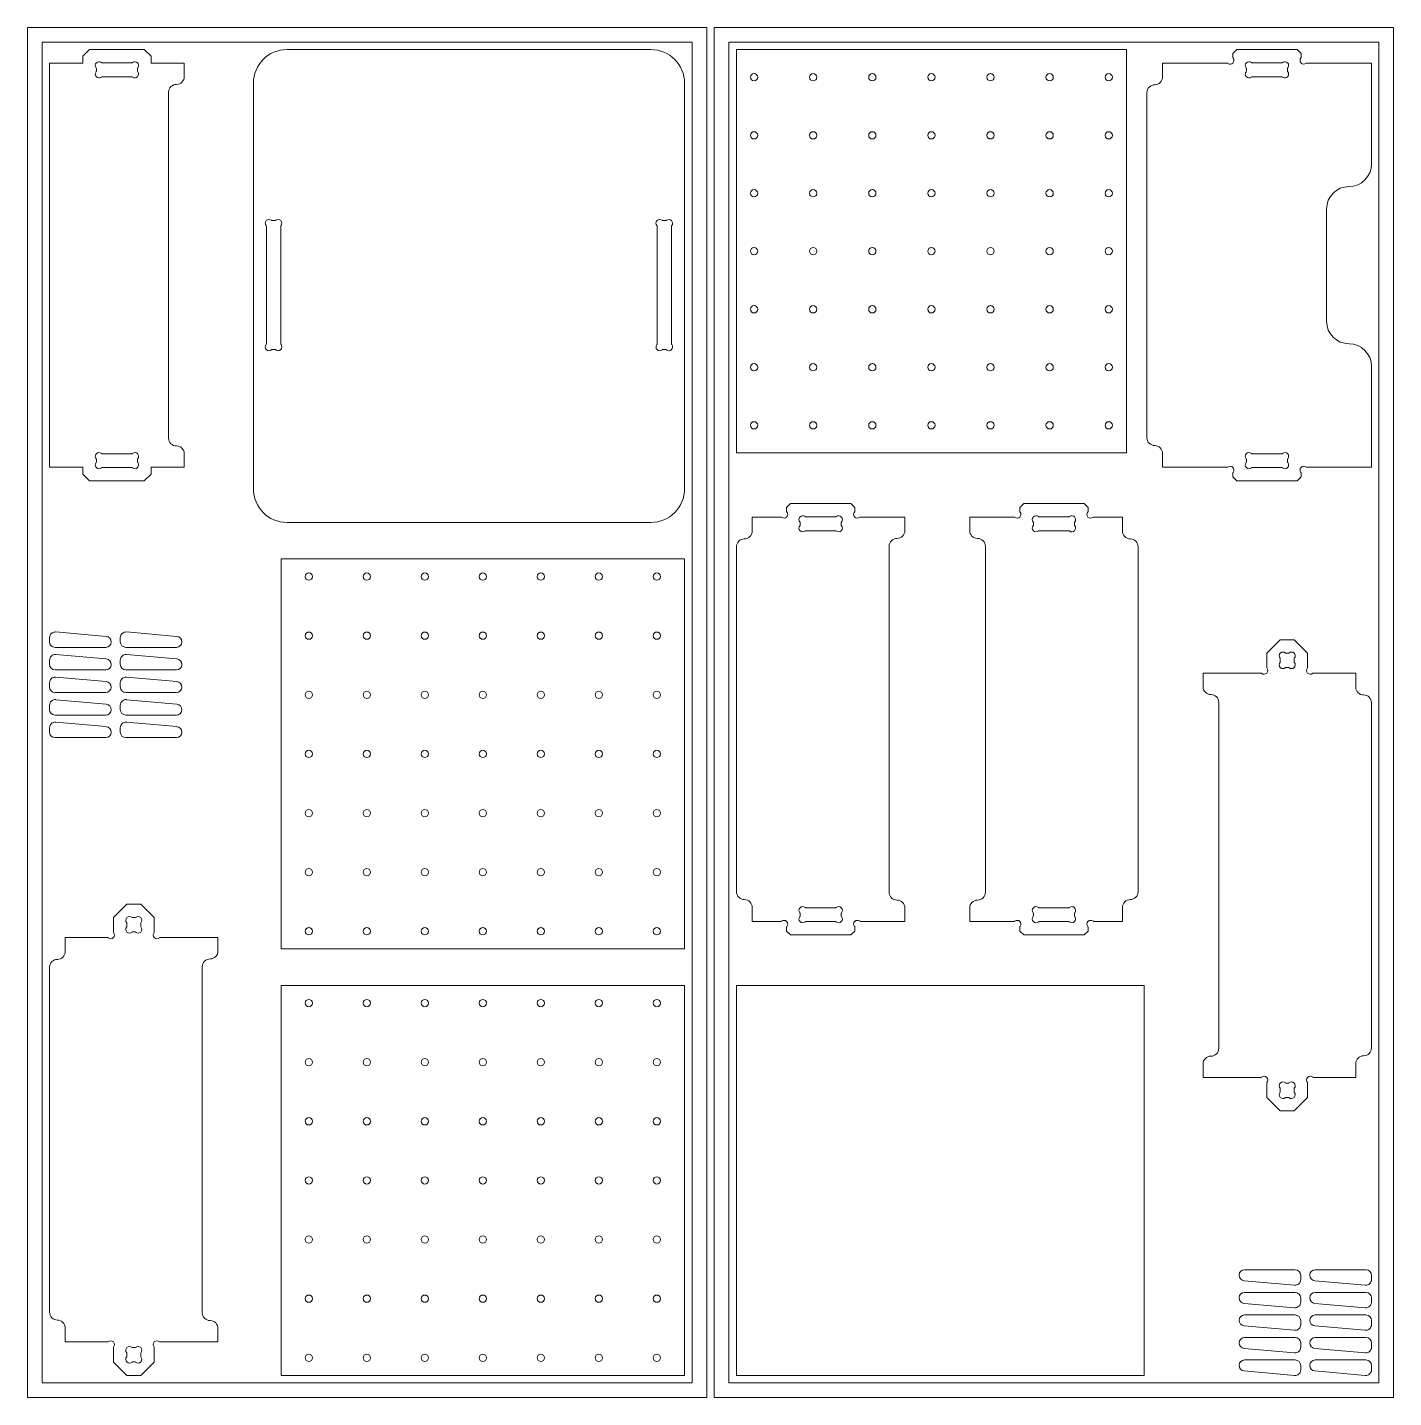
# Model space of a CAD drawing. Header units: millimetres. Extents: x 0 to 2440, y 0 to 1220.
# Drawn here: x 1223 to 2440, y 0 to 1220 of the extents above; entities that cross this region are included whole.
import ezdxf

# ---------------------------------------------------------------- set-up
doc = ezdxf.new("R2010")
doc.units = ezdxf.units.MM

msp = doc.modelspace()

# ---------------------------------------------------------------- linework, layer by layer
at = {"color": 7, "linetype": 'Continuous', "lineweight": 15}
for p, q in [((1828.3, 1220), (1223.4, 1220)), ((1223.4, 1220), (1223.4, 0)), ((1828.3, 0), (1828.3, 1220)), ((2440, 1220), (1835.1, 1220)), ((1835.1, 1220), (1835.1, 0)), ((2440, 0), (2440, 1220)), ((1815.3, 1207), (1236.4, 1207)), ((1236.4, 1207), (1236.4, 13)), ((1272.8, 1194.3), (1278.8, 1200.3)), ((1278.8, 1200.3), (1327.5, 1200.3)), ((1327.5, 1200.3), (1333.5, 1194.3)), ((1778.6, 1200.3), (1454.6, 1200.3)), ((1815.3, 13), (1815.3, 1207)), ((2427, 1207), (1848.1, 1207)), ((1848.1, 1207), (1848.1, 13)), ((1854.8, 1200.3), (1854.8, 841.1)), ((1854.8, 1200.3), (2202, 1200.3)), ((2202, 1200.3), (2202, 841.1)), ((2296.9, 1196.8), (2300.4, 1200.3)), ((2296.9, 1193.4), (2296.9, 1196.8)), ((2300.4, 1200.3), (2354.2, 1200.3)), ((2354.2, 1200.3), (2357.6, 1196.8)), ((2357.6, 1196.8), (2357.6, 1193.4)), ((2427, 13), (2427, 1207)), ((1243.1, 1188.3), (1272.8, 1188.3)), ((1243.1, 1188.3), (1243.1, 828.3)), ((1272.8, 1188.3), (1272.8, 1194.3)), ((1290, 1188.4), (1316.3, 1188.4)), ((1333.5, 1194.3), (1333.5, 1188.3)), ((1333.5, 1188.3), (1363.1, 1188.3)), ((1363.1, 1188.3), (1363.1, 1176.3)), ((2234.3, 1188.3), (2291.8, 1188.3)), ((2234.3, 1175.9), (2234.3, 1188.3)), ((2314, 1188.4), (2340.5, 1188.4)), ((2362.7, 1188.3), (2420.3, 1188.3)), ((2420.3, 1188.3), (2420.3, 1098.3)), ((1284.8, 1181.3), (1284.8, 1183.2)), ((1316.3, 1176.1), (1290, 1176.1)), ((1321.5, 1183.2), (1321.5, 1181.3)), ((2308.9, 1181.2), (2308.9, 1183.3)), ((2340.5, 1176.1), (2314, 1176.1)), ((2345.6, 1183.3), (2345.6, 1181.2)), ((1349.1, 854.3), (1349.1, 1162.3)), ((1424.6, 1170.3), (1424.6, 809.2)), ((1808.6, 809.2), (1808.6, 1170.3)), ((2220.3, 1161.9), (2220.3, 854.7)), ((2380.3, 958.3), (2380.3, 1058.3)), ((1436.2, 1042.8), (1436.2, 938.4)), ((1443.8, 1048), (1441.4, 1048)), ((1449, 938.4), (1449, 1042.8)), ((1784.2, 1042.8), (1784.2, 938.4)), ((1791.8, 1048), (1789.4, 1048)), ((1797, 938.4), (1797, 1042.8)), ((1441.4, 933.2), (1443.8, 933.2)), ((1789.4, 933.2), (1791.8, 933.2)), ((2420.3, 828.3), (2420.3, 918.3)), ((1284.8, 835.2), (1284.8, 833.3)), ((1316.3, 840.4), (1290, 840.4)), ((1321.5, 833.3), (1321.5, 835.2)), ((1363.1, 828.3), (1363.1, 840.3)), ((1854.8, 841.1), (2202, 841.1)), ((2234.3, 840.7), (2234.3, 828.3)), ((2308.9, 835.3), (2308.9, 833.2)), ((2340.5, 840.4), (2314, 840.4)), ((2345.6, 833.2), (2345.6, 835.3)), ((1243.1, 828.3), (1272.8, 828.3)), ((1272.8, 828.3), (1272.8, 822.3)), ((1272.8, 822.3), (1278.8, 816.3)), ((1290, 828.1), (1316.3, 828.1)), ((1327.5, 816.3), (1333.5, 822.3)), ((1333.5, 822.3), (1333.5, 828.3)), ((1333.5, 828.3), (1363.1, 828.3)), ((2234.3, 828.3), (2291.8, 828.3)), ((2296.9, 823.1), (2296.9, 819.7)), ((2296.9, 819.7), (2300.4, 816.3)), ((2314, 828.1), (2340.5, 828.1)), ((2354.2, 816.3), (2357.6, 819.7)), ((2357.6, 819.7), (2357.6, 823.1)), ((2362.7, 828.3), (2420.3, 828.3)), ((1278.8, 816.3), (1327.5, 816.3)), ((2300.4, 816.3), (2354.2, 816.3)), ((1899.5, 792.6), (1902.9, 796)), ((1902.9, 796), (1956.7, 796)), ((1956.7, 796), (1960.2, 792.6)), ((2110.6, 796), (2107.2, 792.6)), ((2164.4, 796), (2110.6, 796)), ((2167.9, 792.6), (2164.4, 796)), ((1868.8, 784), (1894.4, 784)), ((1868.8, 771.6), (1868.8, 784)), ((1899.5, 789.1), (1899.5, 792.6)), ((1916.6, 784.2), (1943, 784.2)), ((1960.2, 792.6), (1960.2, 789.1)), ((1965.3, 784), (2004.8, 784)), ((2004.8, 784), (2004.8, 772)), ((2102.1, 784), (2062.5, 784)), ((2062.5, 784), (2062.5, 772)), ((2107.2, 792.6), (2107.2, 789.1)), ((2150.8, 784.2), (2124.3, 784.2)), ((2167.9, 789.1), (2167.9, 792.6)), ((2198.5, 784), (2173, 784)), ((2198.5, 771.6), (2198.5, 784)), ((1454.6, 779.2), (1778.6, 779.2)), ((1911.5, 776.9), (1911.5, 779.1)), ((1943, 771.8), (1916.6, 771.8)), ((1948.2, 779.1), (1948.2, 776.9)), ((2119.2, 779.1), (2119.2, 776.9)), ((2124.3, 771.8), (2150.8, 771.8)), ((2155.9, 776.9), (2155.9, 779.1)), ((1854.8, 757.6), (1854.8, 450.4)), ((1990.8, 450), (1990.8, 758)), ((2076.5, 758), (2076.5, 450)), ((2212.5, 450.4), (2212.5, 757.6)), ((1449.4, 746.7), (1808.6, 746.7)), ((1449.4, 399.5), (1449.4, 746.7)), ((1808.6, 399.5), (1808.6, 746.7)), ((1243.1, 676.7), (1243.1, 673)), ((1293.6, 677.7), (1248.6, 681.7)), ((1306.1, 676.7), (1306.1, 673)), ((1356.5, 677.7), (1311.5, 681.7)), ((2339, 674.8), (2327.1, 662.9)), ((2351.5, 674.8), (2339, 674.8)), ((2363.4, 662.9), (2351.5, 674.8)), ((1248.1, 668), (1293.1, 668)), ((1293.6, 657.7), (1248.6, 661.6)), ((1311.1, 668), (1356.1, 668)), ((1356.5, 657.7), (1311.5, 661.6)), ((2327.1, 662.9), (2327.1, 649.9)), ((2346.5, 662.8), (2344, 662.8)), ((2363.4, 649.9), (2363.4, 662.9)), ((1243.1, 656.6), (1243.1, 652.9)), ((1248.1, 647.9), (1293.1, 647.9)), ((1306.1, 656.6), (1306.1, 652.9)), ((1311.1, 647.9), (1356.1, 647.9)), ((2339.1, 657.9), (2339.1, 654.9)), ((2344, 650), (2346.5, 650)), ((2351.4, 654.9), (2351.4, 657.9)), ((1243.1, 636.5), (1243.1, 632.8)), ((1293.6, 637.6), (1248.6, 641.5)), ((1306.1, 636.5), (1306.1, 632.8)), ((1356.5, 637.6), (1311.5, 641.5)), ((2322.2, 645), (2270.3, 645)), ((2270.3, 645), (2270.3, 633)), ((2406.3, 645), (2368.3, 645)), ((2406.3, 632.6), (2406.3, 645)), ((1248.1, 627.8), (1293.1, 627.8)), ((1311.1, 627.8), (1356.1, 627.8)), ((1243.1, 616.5), (1243.1, 612.7)), ((1293.6, 617.5), (1248.6, 621.4)), ((1306.1, 616.5), (1306.1, 612.7)), ((1356.5, 617.5), (1311.5, 621.4)), ((2284.3, 619), (2284.3, 311)), ((2420.3, 311.4), (2420.3, 618.6)), ((1248.1, 607.7), (1293.1, 607.7)), ((1293.6, 597.4), (1248.6, 601.4)), ((1311.1, 607.7), (1356.1, 607.7)), ((1356.5, 597.4), (1311.5, 601.4)), ((1243.1, 596.4), (1243.1, 592.6)), ((1248.1, 587.6), (1293.1, 587.6)), ((1306.1, 596.4), (1306.1, 592.6)), ((1311.1, 587.6), (1356.1, 587.6)), ((1300, 427.5), (1311.8, 439.4)), ((1311.8, 439.4), (1324.4, 439.4)), ((1324.4, 439.4), (1336.3, 427.5)), ((1300, 414.4), (1300, 427.5)), ((1316.8, 427.4), (1319.4, 427.4)), ((1336.3, 427.5), (1336.3, 414.4)), ((1868.8, 436.4), (1868.8, 424)), ((1911.5, 431.1), (1911.5, 428.9)), ((1943, 436.2), (1916.6, 436.2)), ((1948.2, 428.9), (1948.2, 431.1)), ((2004.8, 424), (2004.8, 436)), ((2062.5, 424), (2062.5, 436)), ((2119.2, 428.9), (2119.2, 431.1)), ((2124.3, 436.2), (2150.8, 436.2)), ((2155.9, 431.1), (2155.9, 428.9)), ((2198.5, 436.4), (2198.5, 424)), ((1312, 419.4), (1312, 422.5)), ((1324.3, 422.5), (1324.3, 419.4)), ((1868.8, 424), (1894.4, 424)), ((1899.5, 418.9), (1899.5, 415.4)), ((1899.5, 415.4), (1902.9, 412)), ((1916.6, 423.8), (1943, 423.8)), ((1956.7, 412), (1960.2, 415.4)), ((1960.2, 415.4), (1960.2, 418.9)), ((1965.3, 424), (2004.8, 424)), ((2102.1, 424), (2062.5, 424)), ((2107.2, 415.4), (2107.2, 418.9)), ((2110.6, 412), (2107.2, 415.4)), ((2150.8, 423.8), (2124.3, 423.8)), ((2167.9, 415.4), (2164.4, 412)), ((2167.9, 418.9), (2167.9, 415.4)), ((2198.5, 424), (2173, 424)), ((1257.1, 409.6), (1295.1, 409.6)), ((1257.1, 397.2), (1257.1, 409.6)), ((1319.4, 414.6), (1316.8, 414.6)), ((1341.2, 409.6), (1393.1, 409.6)), ((1393.1, 409.6), (1393.1, 397.6)), ((1902.9, 412), (1956.7, 412)), ((2164.4, 412), (2110.6, 412)), ((1449.4, 399.5), (1808.6, 399.5)), ((1243.1, 383.2), (1243.1, 76)), ((1379.1, 75.6), (1379.1, 383.6)), ((1449.4, 367), (1808.6, 367)), ((1449.4, 19.8), (1449.4, 367)), ((1808.6, 19.8), (1808.6, 367)), ((1854.8, 367), (2218, 367)), ((1854.8, 367), (1854.8, 19.8)), ((2218, 19.8), (2218, 367)), ((2270.3, 285), (2270.3, 297)), ((2406.3, 297.4), (2406.3, 285)), ((2322.2, 285), (2270.3, 285)), ((2406.3, 285), (2368.3, 285)), ((2327.1, 267.1), (2327.1, 280.1)), ((2339.1, 272.1), (2339.1, 275.1)), ((2344, 280), (2346.5, 280)), ((2351.4, 275.1), (2351.4, 272.1)), ((2363.4, 280.1), (2363.4, 267.1)), ((2339, 255.2), (2327.1, 267.1)), ((2346.5, 267.2), (2344, 267.2)), ((2363.4, 267.1), (2351.5, 255.2)), ((2351.5, 255.2), (2339, 255.2)), ((2352.3, 113.8), (2307.3, 113.8)), ((2415.3, 113.8), (2370.3, 113.8)), ((2306.9, 104), (2351.9, 100.1)), ((2357.3, 105.1), (2357.3, 108.8)), ((2369.8, 104), (2414.8, 100.1)), ((2420.3, 105.1), (2420.3, 108.8)), ((2352.3, 93.7), (2307.3, 93.7)), ((2357.3, 85), (2357.3, 88.7)), ((2415.3, 93.7), (2370.3, 93.7)), ((2420.3, 85), (2420.3, 88.7)), ((2306.9, 83.9), (2351.9, 80)), ((2352.3, 73.6), (2307.3, 73.6)), ((2369.8, 83.9), (2414.8, 80)), ((2415.3, 73.6), (2370.3, 73.6)), ((1257.1, 62), (1257.1, 49.6)), ((1393.1, 49.6), (1393.1, 61.6)), ((2306.9, 63.8), (2351.9, 59.9)), ((2357.3, 64.9), (2357.3, 68.6)), ((2369.8, 63.8), (2414.8, 59.9)), ((2420.3, 64.9), (2420.3, 68.6)), ((1257.1, 49.6), (1295.1, 49.6)), ((1341.2, 49.6), (1393.1, 49.6)), ((2352.3, 53.5), (2307.3, 53.5)), ((2415.3, 53.5), (2370.3, 53.5)), ((1300, 44.7), (1300, 31.6)), ((1312, 39.7), (1312, 36.6)), ((1319.4, 44.6), (1316.8, 44.6)), ((1324.3, 36.6), (1324.3, 39.7)), ((1336.3, 31.6), (1336.3, 44.7)), ((2306.9, 43.8), (2351.9, 39.8)), ((2357.3, 44.8), (2357.3, 48.5)), ((2369.8, 43.8), (2414.8, 39.8)), ((2420.3, 44.8), (2420.3, 48.5)), ((1300, 31.6), (1311.8, 19.8)), ((1316.8, 31.8), (1319.4, 31.8)), ((1324.4, 19.8), (1336.3, 31.6)), ((2352.3, 33.5), (2307.3, 33.5)), ((2357.3, 24.7), (2357.3, 28.5)), ((2415.3, 33.5), (2370.3, 33.5)), ((2420.3, 24.7), (2420.3, 28.5)), ((1236.4, 13), (1815.3, 13)), ((1311.8, 19.8), (1324.4, 19.8)), ((1449.4, 19.8), (1808.6, 19.8)), ((1848.1, 13), (2427, 13)), ((1854.8, 19.8), (2218, 19.8)), ((2306.9, 23.7), (2351.9, 19.8)), ((2369.8, 23.7), (2414.8, 19.8)), ((1223.4, 0), (1828.3, 0)), ((1835.1, 0), (2440, 0))]:
    msp.add_line(p, q, dxfattribs=at)
for centre in [(1870.5, 1175.6), (1870.5, 1175.6), (1923.1, 1175.6), (1923.1, 1175.6), (1975.8, 1175.6), (1975.8, 1175.6), (2028.4, 1175.6), (2028.4, 1175.6), (2081.1, 1175.6), (2081.1, 1175.6), (2133.7, 1175.6), (2133.7, 1175.6), (2186.3, 1175.6), (2186.3, 1175.6), (1870.5, 1123.9), (1870.5, 1123.9), (1923.1, 1123.9), (1923.1, 1123.9), (1975.8, 1123.9), (1975.8, 1123.9), (2028.4, 1123.9), (2028.4, 1123.9), (2081.1, 1123.9), (2081.1, 1123.9), (2133.7, 1123.9), (2133.7, 1123.9), (2186.3, 1123.9), (2186.3, 1123.9), (1870.5, 1072.3), (1870.5, 1072.3), (1923.1, 1072.3), (1923.1, 1072.3), (1975.8, 1072.3), (1975.8, 1072.3), (2028.4, 1072.3), (2028.4, 1072.3), (2081.1, 1072.3), (2081.1, 1072.3), (2133.7, 1072.3), (2133.7, 1072.3), (2186.3, 1072.3), (2186.3, 1072.3), (1870.5, 1020.7), (1870.5, 1020.7), (1923.1, 1020.7), (1923.1, 1020.7), (1975.8, 1020.7), (1975.8, 1020.7), (2028.4, 1020.7), (2028.4, 1020.7), (2081.1, 1020.7), (2081.1, 1020.7), (2133.7, 1020.7), (2133.7, 1020.7), (2186.3, 1020.7), (2186.3, 1020.7), (1870.5, 969), (1870.5, 969), (1923.1, 969), (1923.1, 969), (1975.8, 969), (1975.8, 969), (2028.4, 969), (2028.4, 969), (2081.1, 969), (2081.1, 969), (2133.7, 969), (2133.7, 969), (2186.3, 969), (2186.3, 969), (1870.5, 917.4), (1870.5, 917.4), (1923.1, 917.4), (1923.1, 917.4), (1975.8, 917.4), (1975.8, 917.4), (2028.4, 917.4), (2028.4, 917.4), (2081.1, 917.4), (2081.1, 917.4), (2133.7, 917.4), (2133.7, 917.4), (2186.3, 917.4), (2186.3, 917.4), (1870.5, 865.7), (1870.5, 865.7), (1923.1, 865.7), (1923.1, 865.7), (1975.8, 865.7), (1975.8, 865.7), (2028.4, 865.7), (2028.4, 865.7), (2081.1, 865.7), (2081.1, 865.7), (2133.7, 865.7), (2133.7, 865.7), (2186.3, 865.7), (2186.3, 865.7), (1474, 731), (1474, 731), (1525.7, 731), (1525.7, 731), (1577.3, 731), (1577.3, 731), (1629, 731), (1629, 731), (1680.6, 731), (1680.6, 731), (1732.3, 731), (1732.3, 731), (1783.9, 731), (1783.9, 731), (1474, 678.4), (1474, 678.4), (1525.7, 678.4), (1525.7, 678.4), (1577.3, 678.4), (1577.3, 678.4), (1629, 678.4), (1629, 678.4), (1680.6, 678.4), (1680.6, 678.4), (1732.3, 678.4), (1732.3, 678.4), (1783.9, 678.4), (1783.9, 678.4), (1474, 625.7), (1474, 625.7), (1525.7, 625.7), (1525.7, 625.7), (1577.3, 625.7), (1577.3, 625.7), (1629, 625.7), (1629, 625.7), (1680.6, 625.7), (1680.6, 625.7), (1732.3, 625.7), (1732.3, 625.7), (1783.9, 625.7), (1783.9, 625.7), (1474, 573.1), (1474, 573.1), (1525.7, 573.1), (1525.7, 573.1), (1577.3, 573.1), (1577.3, 573.1), (1629, 573.1), (1629, 573.1), (1680.6, 573.1), (1680.6, 573.1), (1732.3, 573.1), (1732.3, 573.1), (1783.9, 573.1), (1783.9, 573.1), (1474, 520.4), (1474, 520.4), (1525.7, 520.4), (1525.7, 520.4), (1577.3, 520.4), (1577.3, 520.4), (1629, 520.4), (1629, 520.4), (1680.6, 520.4), (1680.6, 520.4), (1732.3, 520.4), (1732.3, 520.4), (1783.9, 520.4), (1783.9, 520.4), (1474, 467.8), (1474, 467.8), (1525.7, 467.8), (1525.7, 467.8), (1577.3, 467.8), (1577.3, 467.8), (1629, 467.8), (1629, 467.8), (1680.6, 467.8), (1680.6, 467.8), (1732.3, 467.8), (1732.3, 467.8), (1783.9, 467.8), (1783.9, 467.8), (1474, 415.2), (1474, 415.2), (1525.7, 415.2), (1525.7, 415.2), (1577.3, 415.2), (1577.3, 415.2), (1629, 415.2), (1629, 415.2), (1680.6, 415.2), (1680.6, 415.2), (1732.3, 415.2), (1732.3, 415.2), (1783.9, 415.2), (1783.9, 415.2), (1474, 351.3), (1474, 351.3), (1525.7, 351.3), (1525.7, 351.3), (1577.3, 351.3), (1577.3, 351.3), (1629, 351.3), (1629, 351.3), (1680.6, 351.3), (1680.6, 351.3), (1732.3, 351.3), (1732.3, 351.3), (1783.9, 351.3), (1783.9, 351.3), (1474, 298.6), (1474, 298.6), (1525.7, 298.6), (1525.7, 298.6), (1577.3, 298.6), (1577.3, 298.6), (1629, 298.6), (1629, 298.6), (1680.6, 298.6), (1680.6, 298.6), (1732.3, 298.6), (1732.3, 298.6), (1783.9, 298.6), (1783.9, 298.6), (1474, 246), (1474, 246), (1525.7, 246), (1525.7, 246), (1577.3, 246), (1577.3, 246), (1629, 246), (1629, 246), (1680.6, 246), (1680.6, 246), (1732.3, 246), (1732.3, 246), (1783.9, 246), (1783.9, 246), (1474, 193.4), (1474, 193.4), (1525.7, 193.4), (1525.7, 193.4), (1577.3, 193.4), (1577.3, 193.4), (1629, 193.4), (1629, 193.4), (1680.6, 193.4), (1680.6, 193.4), (1732.3, 193.4), (1732.3, 193.4), (1783.9, 193.4), (1783.9, 193.4), (1474, 140.7), (1474, 140.7), (1525.7, 140.7), (1525.7, 140.7), (1577.3, 140.7), (1577.3, 140.7), (1629, 140.7), (1629, 140.7), (1680.6, 140.7), (1680.6, 140.7), (1732.3, 140.7), (1732.3, 140.7), (1783.9, 140.7), (1783.9, 140.7), (1474, 88.1), (1474, 88.1), (1525.7, 88.1), (1525.7, 88.1), (1577.3, 88.1), (1577.3, 88.1), (1629, 88.1), (1629, 88.1), (1680.6, 88.1), (1680.6, 88.1), (1732.3, 88.1), (1732.3, 88.1), (1783.9, 88.1), (1783.9, 88.1), (1474, 35.4), (1474, 35.4), (1525.7, 35.4), (1525.7, 35.4), (1577.3, 35.4), (1577.3, 35.4), (1629, 35.4), (1629, 35.4), (1680.6, 35.4), (1680.6, 35.4), (1732.3, 35.4), (1732.3, 35.4), (1783.9, 35.4), (1783.9, 35.4)]:
    msp.add_circle(centre, 3.25, dxfattribs=at)
for centre, radius, start, end in [((1454.6, 1170.3), 30, 90, 180), ((1454.6, 1170.3), 30, 90, 180), ((1778.6, 1170.3), 30, 0, 90), ((1778.6, 1170.3), 30, 0, 90), ((1287.2, 1186.1), 3.35, 51.6688, 218.3312), ((1287.2, 1186.1), 3.35, 51.6688, 218.3312), ((1283.6, 1183.2), 1.2, 0, 38.3312), ((1283.6, 1183.2), 1.2, 0, 38.3312), ((1290, 1189.6), 1.2, 231.6688, 270), ((1290, 1189.6), 1.2, 231.6688, 270), ((1316.3, 1189.6), 1.2, 270, 308.3312), ((1316.3, 1189.6), 1.2, 270, 308.3312), ((1319.1, 1186.1), 3.35, 321.6688, 128.3312), ((1319.1, 1186.1), 3.35, 321.6688, 128.3312), ((1322.7, 1183.2), 1.2, 141.6688, 180), ((1322.7, 1183.2), 1.2, 141.6688, 180), ((2291.8, 1187.3), 1, 50.7612, 90), ((2291.8, 1187.3), 1, 50.7612, 90), ((2294.5, 1190.6), 3.35, 230.7612, 39.2388), ((2294.5, 1190.6), 3.35, 230.7612, 39.2388), ((2297.9, 1193.4), 1, 180, 219.2388), ((2297.9, 1193.4), 1, 180, 219.2388), ((2311.3, 1186.1), 3.34, 50.7612, 219.2388), ((2311.3, 1186.1), 3.34, 50.7612, 219.2388), ((2307.9, 1183.3), 1, 0, 39.2388), ((2307.9, 1183.3), 1, 0, 39.2388), ((2314, 1189.4), 1, 230.7612, 270), ((2314, 1189.4), 1, 230.7612, 270), ((2340.5, 1189.4), 1, 270, 309.2388), ((2340.5, 1189.4), 1, 270, 309.2388), ((2343.2, 1186.1), 3.35, 320.7612, 129.2388), ((2343.2, 1186.1), 3.35, 320.7612, 129.2388), ((2346.6, 1183.3), 1, 140.7612, 180), ((2346.6, 1183.3), 1, 140.7612, 180), ((2360, 1190.6), 3.34, 140.7612, 309.2388), ((2360, 1190.6), 3.34, 140.7612, 309.2388), ((2356.6, 1193.4), 1, 320.7612, 0), ((2356.6, 1193.4), 1, 320.7612, 0), ((2362.7, 1187.3), 1, 90, 129.2388), ((2362.7, 1187.3), 1, 90, 129.2388), ((1287.2, 1178.4), 3.35, 141.6688, 308.3312), ((1287.2, 1178.4), 3.35, 141.6688, 308.3312), ((1283.6, 1181.3), 1.2, 321.6688, 0), ((1283.6, 1181.3), 1.2, 321.6688, 0), ((1290, 1174.9), 1.2, 90, 128.3312), ((1290, 1174.9), 1.2, 90, 128.3312), ((1316.3, 1174.9), 1.2, 51.6688, 90), ((1316.3, 1174.9), 1.2, 51.6688, 90), ((1319.1, 1178.4), 3.35, 231.6688, 38.3312), ((1319.1, 1178.4), 3.35, 231.6688, 38.3312), ((1322.7, 1181.3), 1.2, 180, 218.3312), ((1322.7, 1181.3), 1.2, 180, 218.3312), ((1356.1, 1176.3), 7, 270, 0), ((1356.1, 1176.3), 7, 270, 0), ((2227.3, 1175.9), 7, 270, 0), ((2227.3, 1175.9), 7, 270, 0), ((2311.3, 1178.4), 3.34, 140.7612, 309.2388), ((2311.3, 1178.4), 3.34, 140.7612, 309.2388), ((2307.9, 1181.2), 1, 320.7612, 0), ((2307.9, 1181.2), 1, 320.7612, 0), ((2314, 1175.1), 1, 90, 129.2388), ((2314, 1175.1), 1, 90, 129.2388), ((2340.5, 1175.1), 1, 50.7612, 90), ((2340.5, 1175.1), 1, 50.7612, 90), ((2343.2, 1178.4), 3.35, 230.7612, 39.2388), ((2343.2, 1178.4), 3.35, 230.7612, 39.2388), ((2346.6, 1181.2), 1, 180, 219.2388), ((2346.6, 1181.2), 1, 180, 219.2388), ((1356.1, 1162.3), 7, 90, 180), ((1356.1, 1162.3), 7, 90, 180), ((2227.3, 1161.9), 7, 90, 180), ((2227.3, 1161.9), 7, 90, 180), ((2400.3, 1098.3), 20, 270, 0), ((2400.3, 1098.3), 20, 270, 0), ((2400.3, 1058.3), 20, 90, 180), ((2400.3, 1058.3), 20, 90, 180), ((1438.5, 1045.6), 3.35, 51.6688, 218.3312), ((1438.5, 1045.6), 3.35, 51.6688, 218.3312), ((1435, 1042.8), 1.2, 0, 38.3312), ((1435, 1042.8), 1.2, 0, 38.3312), ((1441.4, 1049.2), 1.2, 231.6688, 270), ((1441.4, 1049.2), 1.2, 231.6688, 270), ((1443.8, 1049.2), 1.2, 270, 308.3312), ((1443.8, 1049.2), 1.2, 270, 308.3312), ((1446.6, 1045.6), 3.35, 321.6688, 128.3312), ((1446.6, 1045.6), 3.35, 321.6688, 128.3312), ((1450.2, 1042.8), 1.2, 141.6688, 180), ((1450.2, 1042.8), 1.2, 141.6688, 180), ((1786.5, 1045.6), 3.35, 51.6688, 218.3312), ((1786.5, 1045.6), 3.35, 51.6688, 218.3312), ((1783, 1042.8), 1.2, 0, 38.3312), ((1783, 1042.8), 1.2, 0, 38.3312), ((1789.4, 1049.2), 1.2, 231.6688, 270), ((1789.4, 1049.2), 1.2, 231.6688, 270), ((1791.8, 1049.2), 1.2, 270, 308.3312), ((1791.8, 1049.2), 1.2, 270, 308.3312), ((1794.6, 1045.6), 3.35, 321.6688, 128.3312), ((1794.6, 1045.6), 3.35, 321.6688, 128.3312), ((1798.2, 1042.8), 1.2, 141.6688, 180), ((1798.2, 1042.8), 1.2, 141.6688, 180), ((2400.3, 958.3), 20, 180, 270), ((2400.3, 958.3), 20, 180, 270), ((1438.5, 935.5), 3.34, 141.6688, 308.3312), ((1438.5, 935.5), 3.34, 141.6688, 308.3312), ((1435, 938.4), 1.2, 321.6688, 0), ((1435, 938.4), 1.2, 321.6688, 0), ((1441.4, 932), 1.2, 90, 128.3312), ((1441.4, 932), 1.2, 90, 128.3312), ((1443.8, 932), 1.2, 51.6688, 90), ((1443.8, 932), 1.2, 51.6688, 90), ((1446.6, 935.5), 3.35, 231.6688, 38.3312), ((1446.6, 935.5), 3.35, 231.6688, 38.3312), ((1450.2, 938.4), 1.2, 180, 218.3312), ((1450.2, 938.4), 1.2, 180, 218.3312), ((1786.5, 935.5), 3.34, 141.6688, 308.3312), ((1786.5, 935.5), 3.34, 141.6688, 308.3312), ((1783, 938.4), 1.2, 321.6688, 0), ((1783, 938.4), 1.2, 321.6688, 0), ((1789.4, 932), 1.2, 90, 128.3312), ((1789.4, 932), 1.2, 90, 128.3312), ((1791.8, 932), 1.2, 51.6688, 90), ((1791.8, 932), 1.2, 51.6688, 90), ((1794.6, 935.5), 3.35, 231.6688, 38.3312), ((1794.6, 935.5), 3.35, 231.6688, 38.3312), ((1798.2, 938.4), 1.2, 180, 218.3312), ((1798.2, 938.4), 1.2, 180, 218.3312), ((2400.3, 918.3), 20, 0, 90), ((2400.3, 918.3), 20, 0, 90), ((1356.1, 854.3), 7, 180, 270), ((1356.1, 854.3), 7, 180, 270), ((2227.3, 854.7), 7, 180, 270), ((2227.3, 854.7), 7, 180, 270), ((1356.1, 840.3), 7, 0, 90), ((1356.1, 840.3), 7, 0, 90), ((2227.3, 840.7), 7, 0, 90), ((2227.3, 840.7), 7, 0, 90), ((1287.2, 838.1), 3.34, 51.6688, 218.3312), ((1287.2, 838.1), 3.34, 51.6688, 218.3312), ((1287.2, 830.4), 3.34, 141.6688, 308.3312), ((1287.2, 830.4), 3.34, 141.6688, 308.3312), ((1283.6, 835.2), 1.2, 0, 38.3312), ((1283.6, 835.2), 1.2, 0, 38.3312), ((1283.6, 833.3), 1.2, 321.6688, 0), ((1283.6, 833.3), 1.2, 321.6688, 0), ((1290, 841.6), 1.2, 231.6688, 270), ((1290, 841.6), 1.2, 231.6688, 270), ((1316.3, 841.6), 1.2, 270, 308.3312), ((1316.3, 841.6), 1.2, 270, 308.3312), ((1319.1, 838.1), 3.35, 321.6688, 128.3312), ((1319.1, 838.1), 3.35, 321.6688, 128.3312), ((1319.1, 830.4), 3.35, 231.6688, 38.3312), ((1319.1, 830.4), 3.35, 231.6688, 38.3312), ((1322.7, 835.2), 1.2, 141.6688, 180), ((1322.7, 835.2), 1.2, 141.6688, 180), ((1322.7, 833.3), 1.2, 180, 218.3312), ((1322.7, 833.3), 1.2, 180, 218.3312), ((2311.3, 838.1), 3.35, 50.7612, 219.2388), ((2311.3, 838.1), 3.35, 50.7612, 219.2388), ((2311.3, 830.4), 3.35, 140.7612, 309.2388), ((2311.3, 830.4), 3.35, 140.7612, 309.2388), ((2307.9, 835.3), 1, 0, 39.2388), ((2307.9, 835.3), 1, 0, 39.2388), ((2307.9, 833.2), 1, 320.7612, 0), ((2307.9, 833.2), 1, 320.7612, 0), ((2314, 841.4), 1, 230.7612, 270), ((2314, 841.4), 1, 230.7612, 270), ((2340.5, 841.4), 1, 270, 309.2388), ((2340.5, 841.4), 1, 270, 309.2388), ((2343.2, 838.1), 3.35, 320.7612, 129.2388), ((2343.2, 838.1), 3.35, 320.7612, 129.2388), ((2343.2, 830.4), 3.35, 230.7612, 39.2388), ((2343.2, 830.4), 3.35, 230.7612, 39.2388), ((2346.6, 835.3), 1, 140.7612, 180), ((2346.6, 835.3), 1, 140.7612, 180), ((2346.6, 833.2), 1, 180, 219.2388), ((2346.6, 833.2), 1, 180, 219.2388), ((1290, 826.9), 1.2, 90, 128.3312), ((1290, 826.9), 1.2, 90, 128.3312), ((1316.3, 826.9), 1.2, 51.6688, 90), ((1316.3, 826.9), 1.2, 51.6688, 90), ((2291.8, 829.3), 1, 270, 309.2388), ((2291.8, 829.3), 1, 270, 309.2388), ((2294.5, 825.9), 3.34, 320.7612, 129.2388), ((2294.5, 825.9), 3.34, 320.7612, 129.2388), ((2297.9, 823.1), 1, 140.7612, 180), ((2297.9, 823.1), 1, 140.7612, 180), ((2314, 827.1), 1, 90, 129.2388), ((2314, 827.1), 1, 90, 129.2388), ((2340.5, 827.1), 1, 50.7612, 90), ((2340.5, 827.1), 1, 50.7612, 90), ((2360, 825.9), 3.35, 50.7612, 219.2388), ((2360, 825.9), 3.35, 50.7612, 219.2388), ((2356.6, 823.1), 1, 0, 39.2388), ((2356.6, 823.1), 1, 0, 39.2388), ((2362.7, 829.3), 1, 230.7612, 270), ((2362.7, 829.3), 1, 230.7612, 270), ((1454.6, 809.2), 30, 180, 270), ((1454.6, 809.2), 30, 180, 270), ((1778.6, 809.2), 30, 270, 0), ((1778.6, 809.2), 30, 270, 0), ((1894.4, 783), 1, 50.7612, 90), ((1894.4, 783), 1, 50.7612, 90), ((1897.1, 786.4), 3.35, 230.7612, 39.2388), ((1897.1, 786.4), 3.35, 230.7612, 39.2388), ((1900.5, 789.1), 1, 180, 219.2388), ((1900.5, 789.1), 1, 180, 219.2388), ((1913.8, 781.8), 3.34, 50.7612, 219.2388), ((1913.8, 781.8), 3.34, 50.7612, 219.2388), ((1916.6, 785.2), 1, 230.7612, 270), ((1916.6, 785.2), 1, 230.7612, 270), ((1943, 785.2), 1, 270, 309.2388), ((1943, 785.2), 1, 270, 309.2388), ((1945.8, 781.8), 3.34, 320.7612, 129.2388), ((1945.8, 781.8), 3.34, 320.7612, 129.2388), ((1962.5, 786.4), 3.34, 140.7612, 309.2388), ((1962.5, 786.4), 3.34, 140.7612, 309.2388), ((1959.2, 789.1), 1, 320.7612, 0), ((1959.2, 789.1), 1, 320.7612, 0), ((1965.3, 783), 1, 90, 129.2388), ((1965.3, 783), 1, 90, 129.2388), ((2102.1, 783), 1, 50.7612, 90), ((2102.1, 783), 1, 50.7612, 90), ((2104.8, 786.4), 3.35, 230.7612, 39.2388), ((2104.8, 786.4), 3.35, 230.7612, 39.2388), ((2108.2, 789.1), 1, 180, 219.2388), ((2108.2, 789.1), 1, 180, 219.2388), ((2121.6, 781.8), 3.35, 50.7612, 219.2388), ((2121.6, 781.8), 3.35, 50.7612, 219.2388), ((2124.3, 785.2), 1, 230.7612, 270), ((2124.3, 785.2), 1, 230.7612, 270), ((2150.8, 785.2), 1, 270, 309.2388), ((2150.8, 785.2), 1, 270, 309.2388), ((2153.5, 781.8), 3.35, 320.7612, 129.2388), ((2153.5, 781.8), 3.35, 320.7612, 129.2388), ((2170.2, 786.4), 3.35, 140.7612, 309.2388), ((2170.2, 786.4), 3.35, 140.7612, 309.2388), ((2166.9, 789.1), 1, 320.7612, 0), ((2166.9, 789.1), 1, 320.7612, 0), ((2173, 783), 1, 90, 129.2388), ((2173, 783), 1, 90, 129.2388), ((1861.8, 771.6), 7, 270, 0), ((1861.8, 771.6), 7, 270, 0), ((1913.8, 774.2), 3.34, 140.7612, 309.2388), ((1913.8, 774.2), 3.34, 140.7612, 309.2388), ((1910.5, 779.1), 1, 0, 39.2388), ((1910.5, 779.1), 1, 0, 39.2388), ((1910.5, 776.9), 1, 320.7612, 0), ((1910.5, 776.9), 1, 320.7612, 0), ((1916.6, 770.8), 1, 90, 129.2388), ((1916.6, 770.8), 1, 90, 129.2388), ((1943, 770.8), 1, 50.7612, 90), ((1943, 770.8), 1, 50.7612, 90), ((1945.8, 774.2), 3.34, 230.7612, 39.2388), ((1945.8, 774.2), 3.34, 230.7612, 39.2388), ((1949.2, 779.1), 1, 140.7612, 180), ((1949.2, 779.1), 1, 140.7612, 180), ((1949.2, 776.9), 1, 180, 219.2388), ((1949.2, 776.9), 1, 180, 219.2388), ((1997.8, 772), 7, 270, 0), ((1997.8, 772), 7, 270, 0), ((2069.5, 772), 7, 180, 270), ((2069.5, 772), 7, 180, 270), ((2121.6, 774.2), 3.34, 140.7612, 309.2388), ((2121.6, 774.2), 3.34, 140.7612, 309.2388), ((2118.2, 779.1), 1, 0, 39.2388), ((2118.2, 779.1), 1, 0, 39.2388), ((2118.2, 776.9), 1, 320.7612, 0), ((2118.2, 776.9), 1, 320.7612, 0), ((2124.3, 770.8), 1, 90, 129.2388), ((2124.3, 770.8), 1, 90, 129.2388), ((2150.8, 770.8), 1, 50.7612, 90), ((2150.8, 770.8), 1, 50.7612, 90), ((2153.5, 774.2), 3.35, 230.7612, 39.2388), ((2153.5, 774.2), 3.35, 230.7612, 39.2388), ((2156.9, 779.1), 1, 140.7612, 180), ((2156.9, 779.1), 1, 140.7612, 180), ((2156.9, 776.9), 1, 180, 219.2388), ((2156.9, 776.9), 1, 180, 219.2388), ((2205.5, 771.6), 7, 180, 270), ((2205.5, 771.6), 7, 180, 270), ((1861.8, 757.6), 7, 90, 180), ((1861.8, 757.6), 7, 90, 180), ((1997.8, 758), 7, 90, 180), ((1997.8, 758), 7, 90, 180), ((2069.5, 758), 7, 0, 90), ((2069.5, 758), 7, 0, 90), ((2205.5, 757.6), 7, 0, 90), ((2205.5, 757.6), 7, 0, 90), ((1248.1, 676.7), 5, 85, 180), ((1248.1, 676.7), 5, 85, 180), ((1248.1, 673), 5, 180, 270), ((1248.1, 673), 5, 180, 270), ((1293.1, 672.9), 4.9, 270, 85), ((1293.1, 672.9), 4.9, 270, 85), ((1311.1, 676.7), 5, 85, 180), ((1311.1, 676.7), 5, 85, 180), ((1311.1, 673), 5, 180, 270), ((1311.1, 673), 5, 180, 270), ((1356.1, 672.9), 4.9, 270, 85), ((1356.1, 672.9), 4.9, 270, 85), ((1248.1, 656.6), 5, 85, 180), ((1248.1, 656.6), 5, 85, 180), ((1311.1, 656.6), 5, 85, 180), ((1311.1, 656.6), 5, 85, 180), ((2341.4, 660.5), 3.35, 47.5945, 222.4055), ((2341.4, 660.5), 3.35, 47.5945, 222.4055), ((2344, 663.2), 0.4, 227.5945, 270), ((2344, 663.2), 0.4, 227.5945, 270), ((2346.5, 663.2), 0.4, 270, 312.4055), ((2346.5, 663.2), 0.4, 270, 312.4055), ((2349.1, 660.5), 3.35, 317.5945, 132.4055), ((2349.1, 660.5), 3.35, 317.5945, 132.4055), ((1248.1, 652.9), 5, 180, 270), ((1248.1, 652.9), 5, 180, 270), ((1293.1, 652.8), 4.9, 270, 85), ((1293.1, 652.8), 4.9, 270, 85), ((1311.1, 652.9), 5, 180, 270), ((1311.1, 652.9), 5, 180, 270), ((1356.1, 652.8), 4.9, 270, 85), ((1356.1, 652.8), 4.9, 270, 85), ((2324.7, 647.4), 3.35, 227.5945, 42.4055), ((2324.7, 647.4), 3.35, 227.5945, 42.4055), ((2327.5, 649.9), 0.4, 180, 222.4055), ((2327.5, 649.9), 0.4, 180, 222.4055), ((2341.4, 652.4), 3.35, 137.5945, 312.4055), ((2341.4, 652.4), 3.35, 137.5945, 312.4055), ((2338.7, 657.9), 0.4, 0, 42.4055), ((2338.7, 657.9), 0.4, 0, 42.4055), ((2338.7, 654.9), 0.4, 317.5945, 0), ((2338.7, 654.9), 0.4, 317.5945, 0), ((2344, 649.6), 0.4, 90, 132.4055), ((2344, 649.6), 0.4, 90, 132.4055), ((2346.5, 649.6), 0.4, 47.5945, 90), ((2346.5, 649.6), 0.4, 47.5945, 90), ((2349.1, 652.4), 3.35, 227.5945, 42.4055), ((2349.1, 652.4), 3.35, 227.5945, 42.4055), ((2351.8, 657.9), 0.4, 137.5945, 180), ((2351.8, 657.9), 0.4, 137.5945, 180), ((2351.8, 654.9), 0.4, 180, 222.4055), ((2351.8, 654.9), 0.4, 180, 222.4055), ((2365.8, 647.4), 3.35, 137.5945, 312.4055), ((2365.8, 647.4), 3.35, 137.5945, 312.4055), ((2363, 649.9), 0.4, 317.5945, 0), ((2363, 649.9), 0.4, 317.5945, 0), ((1248.1, 636.5), 5, 85, 180), ((1248.1, 636.5), 5, 85, 180), ((1293.1, 632.7), 4.9, 270, 85), ((1293.1, 632.7), 4.9, 270, 85), ((1311.1, 636.5), 5, 85, 180), ((1311.1, 636.5), 5, 85, 180), ((1356.1, 632.7), 4.9, 270, 85), ((1356.1, 632.7), 4.9, 270, 85), ((2322.2, 644.6), 0.4, 47.5945, 90), ((2322.2, 644.6), 0.4, 47.5945, 90), ((2368.3, 644.6), 0.4, 90, 132.4055), ((2368.3, 644.6), 0.4, 90, 132.4055), ((1248.1, 632.8), 5, 180, 270), ((1248.1, 632.8), 5, 180, 270), ((1311.1, 632.8), 5, 180, 270), ((1311.1, 632.8), 5, 180, 270), ((2277.3, 633), 7, 180, 270), ((2277.3, 633), 7, 180, 270), ((2277.3, 619), 7, 0, 90), ((2277.3, 619), 7, 0, 90), ((2413.3, 632.6), 7, 180, 270), ((2413.3, 632.6), 7, 180, 270), ((2413.3, 618.6), 7, 0, 90), ((2413.3, 618.6), 7, 0, 90), ((1248.1, 616.5), 5, 85, 180), ((1248.1, 616.5), 5, 85, 180), ((1248.1, 612.7), 5, 180, 270), ((1248.1, 612.7), 5, 180, 270), ((1293.1, 612.6), 4.9, 270, 85), ((1293.1, 612.6), 4.9, 270, 85), ((1311.1, 616.5), 5, 85, 180), ((1311.1, 616.5), 5, 85, 180), ((1311.1, 612.7), 5, 180, 270), ((1311.1, 612.7), 5, 180, 270), ((1356.1, 612.6), 4.9, 270, 85), ((1356.1, 612.6), 4.9, 270, 85), ((1248.1, 596.4), 5, 85, 180), ((1248.1, 596.4), 5, 85, 180), ((1311.1, 596.4), 5, 85, 180), ((1311.1, 596.4), 5, 85, 180), ((1248.1, 592.6), 5, 180, 270), ((1248.1, 592.6), 5, 180, 270), ((1293.1, 592.5), 4.9, 270, 85), ((1293.1, 592.5), 4.9, 270, 85), ((1311.1, 592.6), 5, 180, 270), ((1311.1, 592.6), 5, 180, 270), ((1356.1, 592.5), 4.9, 270, 85), ((1356.1, 592.5), 4.9, 270, 85), ((1861.8, 450.4), 7, 180, 270), ((1861.8, 450.4), 7, 180, 270), ((1861.8, 436.4), 7, 0, 90), ((1861.8, 436.4), 7, 0, 90), ((1997.8, 450), 7, 180, 270), ((1997.8, 450), 7, 180, 270), ((1997.8, 436), 7, 0, 90), ((1997.8, 436), 7, 0, 90), ((2069.5, 436), 7, 90, 180), ((2069.5, 436), 7, 90, 180), ((2069.5, 450), 7, 270, 0), ((2069.5, 450), 7, 270, 0), ((2205.5, 436.4), 7, 90, 180), ((2205.5, 436.4), 7, 90, 180), ((2205.5, 450.4), 7, 270, 0), ((2205.5, 450.4), 7, 270, 0), ((1314.3, 425), 3.35, 47.5945, 222.4055), ((1314.3, 425), 3.35, 47.5945, 222.4055), ((1316.8, 427.8), 0.4, 227.5945, 270), ((1316.8, 427.8), 0.4, 227.5945, 270), ((1319.4, 427.8), 0.4, 270, 312.4055), ((1319.4, 427.8), 0.4, 270, 312.4055), ((1321.9, 425), 3.35, 317.5945, 132.4055), ((1321.9, 425), 3.35, 317.5945, 132.4055), ((1913.8, 433.8), 3.35, 50.7612, 219.2388), ((1913.8, 433.8), 3.35, 50.7612, 219.2388), ((1913.8, 426.2), 3.35, 140.7612, 309.2388), ((1913.8, 426.2), 3.35, 140.7612, 309.2388), ((1910.5, 431.1), 1, 0, 39.2388), ((1910.5, 431.1), 1, 0, 39.2388), ((1910.5, 428.9), 1, 320.7612, 0), ((1910.5, 428.9), 1, 320.7612, 0), ((1916.6, 437.2), 1, 230.7612, 270), ((1916.6, 437.2), 1, 230.7612, 270), ((1943, 437.2), 1, 270, 309.2388), ((1943, 437.2), 1, 270, 309.2388), ((1945.8, 433.8), 3.35, 320.7612, 129.2388), ((1945.8, 433.8), 3.35, 320.7612, 129.2388), ((1945.8, 426.2), 3.35, 230.7612, 39.2388), ((1945.8, 426.2), 3.35, 230.7612, 39.2388), ((1949.2, 431.1), 1, 140.7612, 180), ((1949.2, 431.1), 1, 140.7612, 180), ((1949.2, 428.9), 1, 180, 219.2388), ((1949.2, 428.9), 1, 180, 219.2388), ((2121.6, 433.8), 3.35, 50.7612, 219.2388), ((2121.6, 433.8), 3.35, 50.7612, 219.2388), ((2121.6, 426.2), 3.35, 140.7612, 309.2388), ((2121.6, 426.2), 3.35, 140.7612, 309.2388), ((2118.2, 431.1), 1, 0, 39.2388), ((2118.2, 431.1), 1, 0, 39.2388), ((2118.2, 428.9), 1, 320.7612, 0), ((2118.2, 428.9), 1, 320.7612, 0), ((2124.3, 437.2), 1, 230.7612, 270), ((2124.3, 437.2), 1, 230.7612, 270), ((2150.8, 437.2), 1, 270, 309.2388), ((2150.8, 437.2), 1, 270, 309.2388), ((2153.5, 433.8), 3.35, 320.7612, 129.2388), ((2153.5, 433.8), 3.35, 320.7612, 129.2388), ((2153.5, 426.2), 3.35, 230.7612, 39.2388), ((2153.5, 426.2), 3.35, 230.7612, 39.2388), ((2156.9, 431.1), 1, 140.7612, 180), ((2156.9, 431.1), 1, 140.7612, 180), ((2156.9, 428.9), 1, 180, 219.2388), ((2156.9, 428.9), 1, 180, 219.2388), ((1314.3, 416.9), 3.35, 137.5945, 312.4055), ((1314.3, 416.9), 3.35, 137.5945, 312.4055), ((1311.6, 422.5), 0.4, 0, 42.4055), ((1311.6, 422.5), 0.4, 0, 42.4055), ((1311.6, 419.4), 0.4, 317.5945, 0), ((1311.6, 419.4), 0.4, 317.5945, 0), ((1321.9, 416.9), 3.34, 227.5945, 42.4055), ((1321.9, 416.9), 3.34, 227.5945, 42.4055), ((1324.7, 422.5), 0.4, 137.5945, 180), ((1324.7, 422.5), 0.4, 137.5945, 180), ((1324.7, 419.4), 0.4, 180, 222.4055), ((1324.7, 419.4), 0.4, 180, 222.4055), ((1894.4, 425), 1, 270, 309.2388), ((1894.4, 425), 1, 270, 309.2388), ((1897.1, 421.6), 3.35, 320.7612, 129.2388), ((1897.1, 421.6), 3.35, 320.7612, 129.2388), ((1900.5, 418.9), 1, 140.7612, 180), ((1900.5, 418.9), 1, 140.7612, 180), ((1916.6, 422.8), 1, 90, 129.2388), ((1916.6, 422.8), 1, 90, 129.2388), ((1943, 422.8), 1, 50.7612, 90), ((1943, 422.8), 1, 50.7612, 90), ((1962.5, 421.6), 3.34, 50.7612, 219.2388), ((1962.5, 421.6), 3.34, 50.7612, 219.2388), ((1959.2, 418.9), 1, 0, 39.2388), ((1959.2, 418.9), 1, 0, 39.2388), ((1965.3, 425), 1, 230.7612, 270), ((1965.3, 425), 1, 230.7612, 270), ((2102.1, 425), 1, 270, 309.2388), ((2102.1, 425), 1, 270, 309.2388), ((2104.8, 421.6), 3.35, 320.7612, 129.2388), ((2104.8, 421.6), 3.35, 320.7612, 129.2388), ((2108.2, 418.9), 1, 140.7612, 180), ((2108.2, 418.9), 1, 140.7612, 180), ((2124.3, 422.8), 1, 90, 129.2388), ((2124.3, 422.8), 1, 90, 129.2388), ((2150.8, 422.8), 1, 50.7612, 90), ((2150.8, 422.8), 1, 50.7612, 90), ((2170.2, 421.6), 3.35, 50.7612, 219.2388), ((2170.2, 421.6), 3.35, 50.7612, 219.2388), ((2166.9, 418.9), 1, 0, 39.2388), ((2166.9, 418.9), 1, 0, 39.2388), ((2173, 425), 1, 230.7612, 270), ((2173, 425), 1, 230.7612, 270), ((1295.1, 409.2), 0.4, 47.5945, 90), ((1295.1, 409.2), 0.4, 47.5945, 90), ((1297.6, 411.9), 3.35, 227.5945, 42.4055), ((1297.6, 411.9), 3.35, 227.5945, 42.4055), ((1300.4, 414.4), 0.4, 180, 222.4055), ((1300.4, 414.4), 0.4, 180, 222.4055), ((1316.8, 414.2), 0.4, 90, 132.4055), ((1316.8, 414.2), 0.4, 90, 132.4055), ((1319.4, 414.2), 0.4, 47.5945, 90), ((1319.4, 414.2), 0.4, 47.5945, 90), ((1338.7, 411.9), 3.35, 137.5945, 312.4055), ((1338.7, 411.9), 3.35, 137.5945, 312.4055), ((1335.9, 414.4), 0.4, 317.5945, 0), ((1335.9, 414.4), 0.4, 317.5945, 0), ((1341.2, 409.2), 0.4, 90, 132.4055), ((1341.2, 409.2), 0.4, 90, 132.4055), ((1250.1, 397.2), 7, 270, 0), ((1250.1, 397.2), 7, 270, 0), ((1386.1, 383.6), 7, 90, 180), ((1386.1, 383.6), 7, 90, 180), ((1386.1, 397.6), 7, 270, 0), ((1386.1, 397.6), 7, 270, 0), ((1250.1, 383.2), 7, 90, 180), ((1250.1, 383.2), 7, 90, 180), ((2277.3, 311), 7, 270, 0), ((2277.3, 311), 7, 270, 0), ((2413.3, 311.4), 7, 270, 0), ((2413.3, 311.4), 7, 270, 0), ((2277.3, 297), 7, 90, 180), ((2277.3, 297), 7, 90, 180), ((2413.3, 297.4), 7, 90, 180), ((2413.3, 297.4), 7, 90, 180), ((2322.2, 285.4), 0.4, 270, 312.4055), ((2322.2, 285.4), 0.4, 270, 312.4055), ((2324.7, 282.7), 3.35, 317.5945, 132.4055), ((2324.7, 282.7), 3.35, 317.5945, 132.4055), ((2341.4, 277.7), 3.35, 47.5945, 222.4055), ((2341.4, 277.7), 3.35, 47.5945, 222.4055), ((2349.1, 277.7), 3.35, 317.5945, 132.4055), ((2349.1, 277.7), 3.35, 317.5945, 132.4055), ((2365.8, 282.7), 3.35, 47.5945, 222.4055), ((2365.8, 282.7), 3.35, 47.5945, 222.4055), ((2368.3, 285.4), 0.4, 227.5945, 270), ((2368.3, 285.4), 0.4, 227.5945, 270), ((2327.5, 280.1), 0.4, 137.5945, 180), ((2327.5, 280.1), 0.4, 137.5945, 180), ((2341.4, 269.6), 3.35, 137.5945, 312.4055), ((2341.4, 269.6), 3.35, 137.5945, 312.4055), ((2338.7, 275.1), 0.4, 0, 42.4055), ((2338.7, 275.1), 0.4, 0, 42.4055), ((2338.7, 272.1), 0.4, 317.5945, 0), ((2338.7, 272.1), 0.4, 317.5945, 0), ((2344, 280.4), 0.4, 227.5945, 270), ((2344, 280.4), 0.4, 227.5945, 270), ((2346.5, 280.4), 0.4, 270, 312.4055), ((2346.5, 280.4), 0.4, 270, 312.4055), ((2349.1, 269.6), 3.35, 227.5945, 42.4055), ((2349.1, 269.6), 3.35, 227.5945, 42.4055), ((2351.8, 275.1), 0.4, 137.5945, 180), ((2351.8, 275.1), 0.4, 137.5945, 180), ((2351.8, 272.1), 0.4, 180, 222.4055), ((2351.8, 272.1), 0.4, 180, 222.4055), ((2363, 280.1), 0.4, 0, 42.4055), ((2363, 280.1), 0.4, 0, 42.4055), ((2344, 266.8), 0.4, 90, 132.4055), ((2344, 266.8), 0.4, 90, 132.4055), ((2346.5, 266.8), 0.4, 47.5945, 90), ((2346.5, 266.8), 0.4, 47.5945, 90), ((2307.3, 108.9), 4.9, 90, 265), ((2307.3, 108.9), 4.9, 90, 265), ((2352.3, 108.8), 5, 0, 90), ((2352.3, 108.8), 5, 0, 90), ((2370.3, 108.9), 4.9, 90, 265), ((2370.3, 108.9), 4.9, 90, 265), ((2415.3, 108.8), 5, 0, 90), ((2415.3, 108.8), 5, 0, 90), ((2352.3, 105.1), 5, 265, 0), ((2352.3, 105.1), 5, 265, 0), ((2415.3, 105.1), 5, 265, 0), ((2415.3, 105.1), 5, 265, 0), ((2307.3, 88.8), 4.9, 90, 265), ((2307.3, 88.8), 4.9, 90, 265), ((2352.3, 88.7), 5, 0, 90), ((2352.3, 88.7), 5, 0, 90), ((2370.3, 88.8), 4.9, 90, 265), ((2370.3, 88.8), 4.9, 90, 265), ((2415.3, 88.7), 5, 0, 90), ((2415.3, 88.7), 5, 0, 90), ((1250.1, 76), 7, 180, 270), ((1250.1, 76), 7, 180, 270), ((1386.1, 75.6), 7, 180, 270), ((1386.1, 75.6), 7, 180, 270), ((2307.3, 68.7), 4.9, 90, 265), ((2307.3, 68.7), 4.9, 90, 265), ((2352.3, 85), 5, 265, 0), ((2352.3, 85), 5, 265, 0), ((2352.3, 68.6), 5, 0, 90), ((2352.3, 68.6), 5, 0, 90), ((2370.3, 68.7), 4.9, 90, 265), ((2370.3, 68.7), 4.9, 90, 265), ((2415.3, 85), 5, 265, 0), ((2415.3, 85), 5, 265, 0), ((2415.3, 68.6), 5, 0, 90), ((2415.3, 68.6), 5, 0, 90), ((1250.1, 62), 7, 0, 90), ((1250.1, 62), 7, 0, 90), ((1386.1, 61.6), 7, 0, 90), ((1386.1, 61.6), 7, 0, 90), ((2352.3, 64.9), 5, 265, 0), ((2352.3, 64.9), 5, 265, 0), ((2415.3, 64.9), 5, 265, 0), ((2415.3, 64.9), 5, 265, 0), ((1295.1, 50), 0.4, 270, 312.4055), ((1295.1, 50), 0.4, 270, 312.4055), ((1297.6, 47.2), 3.35, 317.5945, 132.4055), ((1297.6, 47.2), 3.35, 317.5945, 132.4055), ((1338.7, 47.2), 3.35, 47.5945, 222.4055), ((1338.7, 47.2), 3.35, 47.5945, 222.4055), ((1341.2, 50), 0.4, 227.5945, 270), ((1341.2, 50), 0.4, 227.5945, 270), ((2307.3, 48.6), 4.9, 90, 265), ((2307.3, 48.6), 4.9, 90, 265), ((2352.3, 48.5), 5, 0, 90), ((2352.3, 48.5), 5, 0, 90), ((2370.3, 48.6), 4.9, 90, 265), ((2370.3, 48.6), 4.9, 90, 265), ((2415.3, 48.5), 5, 0, 90), ((2415.3, 48.5), 5, 0, 90), ((1300.4, 44.7), 0.4, 137.5945, 180), ((1300.4, 44.7), 0.4, 137.5945, 180), ((1314.3, 42.2), 3.34, 47.5945, 222.4055), ((1314.3, 42.2), 3.34, 47.5945, 222.4055), ((1311.6, 39.7), 0.4, 0, 42.4055), ((1311.6, 39.7), 0.4, 0, 42.4055), ((1311.6, 36.6), 0.4, 317.5945, 0), ((1311.6, 36.6), 0.4, 317.5945, 0), ((1316.8, 45), 0.4, 227.5945, 270), ((1316.8, 45), 0.4, 227.5945, 270), ((1319.4, 45), 0.4, 270, 312.4055), ((1319.4, 45), 0.4, 270, 312.4055), ((1321.9, 42.2), 3.34, 317.5945, 132.4055), ((1321.9, 42.2), 3.34, 317.5945, 132.4055), ((1324.7, 39.7), 0.4, 137.5945, 180), ((1324.7, 39.7), 0.4, 137.5945, 180), ((1324.7, 36.6), 0.4, 180, 222.4055), ((1324.7, 36.6), 0.4, 180, 222.4055), ((1335.9, 44.7), 0.4, 0, 42.4055), ((1335.9, 44.7), 0.4, 0, 42.4055), ((2352.3, 44.8), 5, 265, 0), ((2352.3, 44.8), 5, 265, 0), ((2415.3, 44.8), 5, 265, 0), ((2415.3, 44.8), 5, 265, 0), ((1314.3, 34.1), 3.35, 137.5945, 312.4055), ((1314.3, 34.1), 3.35, 137.5945, 312.4055), ((1316.8, 31.4), 0.4, 90, 132.4055), ((1316.8, 31.4), 0.4, 90, 132.4055), ((1319.4, 31.4), 0.4, 47.5945, 90), ((1319.4, 31.4), 0.4, 47.5945, 90), ((1321.9, 34.1), 3.34, 227.5945, 42.4055), ((1321.9, 34.1), 3.34, 227.5945, 42.4055), ((2307.3, 28.6), 4.9, 90, 265), ((2307.3, 28.6), 4.9, 90, 265), ((2352.3, 24.7), 5, 265, 0), ((2352.3, 24.7), 5, 265, 0), ((2352.3, 28.5), 5, 0, 90), ((2352.3, 28.5), 5, 0, 90), ((2370.3, 28.6), 4.9, 90, 265), ((2370.3, 28.6), 4.9, 90, 265), ((2415.3, 24.7), 5, 265, 0), ((2415.3, 24.7), 5, 265, 0), ((2415.3, 28.5), 5, 0, 90), ((2415.3, 28.5), 5, 0, 90)]:
    msp.add_arc(centre, radius, start, end, dxfattribs=at)

doc.saveas('drawing.dxf')
